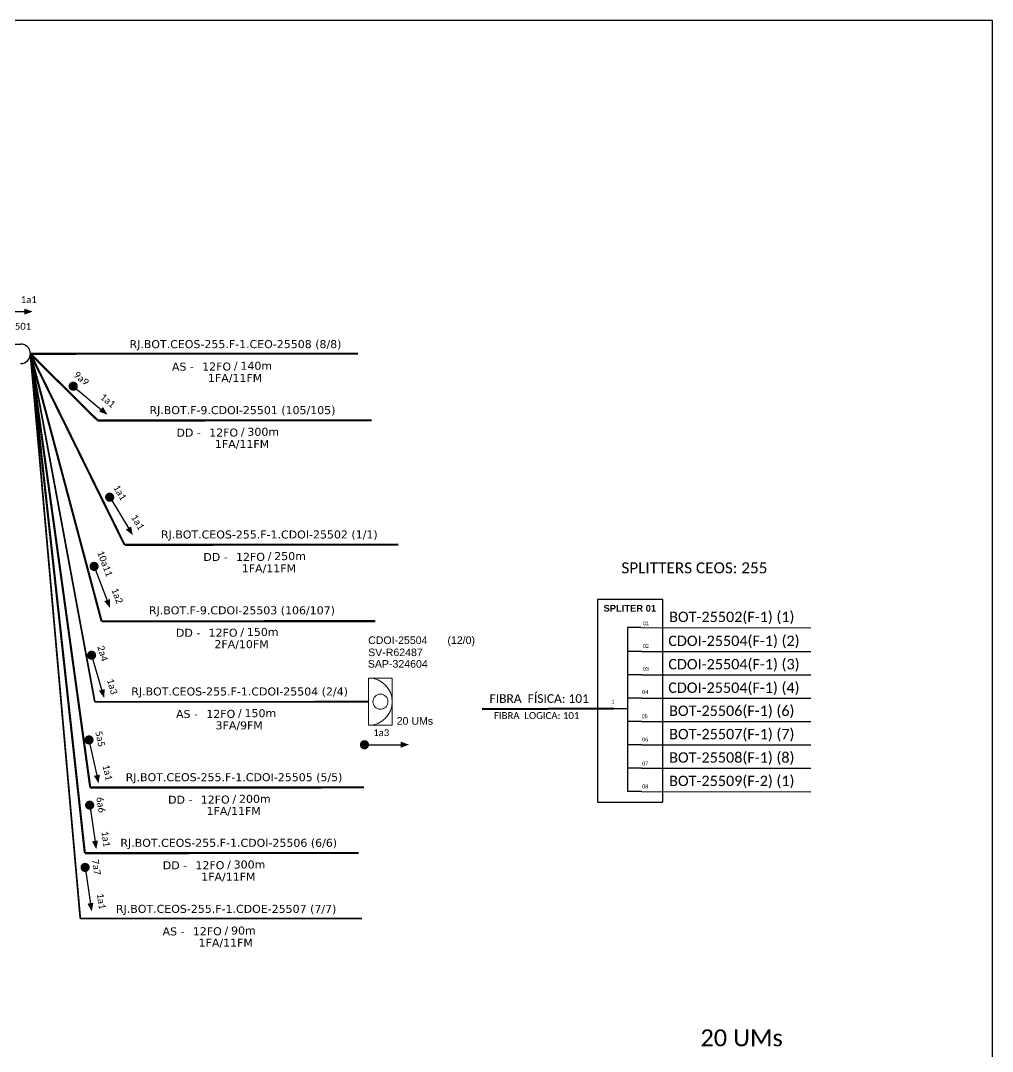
# Model space of a CAD drawing. Extents: x -4 to 837, y 1 to 595.
# Drawn here: x 580.1 to 837.2, y 322.5 to 595.3 of the extents above; entities that cross this region are included whole.
import ezdxf
from ezdxf.enums import TextEntityAlignment as Align

# ---------------------------------------------------------------- set-up
doc = ezdxf.new("R2010")
doc.units = 0
for name, color, linetype, lineweight in [("20.0-LEGENDA DOS CDO'S", 1, 'Continuous', 0), ('20.1-CDO_INTERIOR', 1, 'Continuous', 0), ('40.1-ETIQUETAS', 1, 'Continuous', 20)]:
    doc.layers.add(name, color=color, linetype=linetype, lineweight=lineweight)
for name, color, linetype in [('20.4-CEOS', 1, 'Continuous'), ('CAP a instalar', 1, 'Continuous'), ('SETA', 7, 'Continuous')]:
    doc.layers.add(name, color=color, linetype=linetype)
doc.styles.add('ARIAL', font='arial.ttf')
doc.styles.add('MtXpl_Calibri', font='calibri.ttf')
doc.styles.add('siredit', font='verdana.ttf')
doc.styles.add('WMF-Calibri0', font='calibri.ttf')
doc.linetypes.add('FENCELINE1', pattern='A,0.25,-0.1,[133,ltypeshp.shx,S=0.1,R=0,X=-0.1,Y=0],-0.1,1', length=1.45)

# ---------------------------------------------------------------- blocks, each defined once
blk = doc.blocks.new('ETIQUETA_RS5F')
at = {"layer": '40.1-ETIQUETAS', "color": 0, "style": 'siredit'}
blk.add_text('/', height=1.5, dxfattribs=at).set_placement((1.58, -1.95), align=Align.MIDDLE_RIGHT)
for tag, p in [('ETIQUETA_R_PRIMARIA', (1.21, 4.1)), ('ETIQUETA_R_SECUNDARIA', (1.21, 2.1)), ('F_ATIVAS/F_MORTAS', (1.14, -4.24))]:
    blk.add_attdef(tag, text='', height=1.5, dxfattribs=at).set_placement(p, align=Align.MIDDLE_CENTER)
for tag, p in [('TIPO_CABO', (-6.58, -2.12)), ('CAP_CABO', (0.4, -2.09))]:
    blk.add_attdef(tag, text='', height=1.5, dxfattribs=at).set_placement(p, align=Align.MIDDLE_RIGHT)
blk.add_attdef('METROS', text='', height=1.5, dxfattribs=at).set_placement((2.14, -1.95), align=Align.MIDDLE_LEFT)
for tag, p in [('FUSÃO_1', (0.85, -8.39)), ('FUSÃO_2', (0.85, -10.6)), ('FUSÃO_3', (0.85, -12.93)), ('FUSÃO_4', (0.85, -15.14)), ('FUSÃO_5', (0.85, -17.16))]:
    blk.add_attdef(tag, text='', height=1.5, dxfattribs=at).set_placement(p, align=Align.CENTER)

msp = doc.modelspace()

# ---------------------------------------------------------------- linework, layer by layer
for p, q in [((837.17, 595.26), (-3.83, 595.26)), ((837.17, 1.26), (837.17, 595.26))]:
    msp.add_line(p, q)
at = {"color": 7, "linetype": 'Continuous'}
for p, q in [((740.68, 434.66), (740.68, 391.23)), ((744.2, 434.66), (740.68, 434.66)), ((744.38, 428.37), (740.86, 428.37)), ((744.38, 422.18), (740.86, 422.18)), ((744.38, 415.96), (740.86, 415.96)), ((737.03, 413.23), (740.67, 413.23)), ((744.38, 409.8), (740.86, 409.8)), ((744.38, 403.63), (740.86, 403.63)), ((744.38, 397.44), (740.86, 397.44)), ((744.38, 391.26), (740.86, 391.26))]:
    msp.add_line(p, q, dxfattribs=at)
at = {"color": 10, "linetype": 'Continuous'}
for p, q in [((744.2, 434.66), (789.14, 434.64)), ((744.38, 428.37), (789.14, 428.36)), ((744.38, 422.19), (789.14, 422.18)), ((744.38, 415.97), (789.14, 415.96)), ((744.38, 409.81), (789.14, 409.79)), ((744.38, 403.64), (789.14, 403.63)), ((744.38, 397.45), (789.14, 397.44)), ((744.37, 391.26), (789.14, 391.25))]:
    msp.add_line(p, q, dxfattribs=at)
at = {"color": 1, "linetype": 'Continuous', "lineweight": 60}
msp.add_line((737.03, 413.23), (702.25, 413.12), dxfattribs=at)
at = {"const_width": 1.21}
for points in [[(593.58, 498.91, 1), (594.51, 498.13, 1)], [(603.38, 469.68, 1), (604.01, 468.64, 1)], [(599.35, 451.43, 1), (599.78, 450.3, 1)], [(598.74, 427.93, 1), (599.08, 426.77, 1)], [(598.09, 405.53, 1), (598.35, 404.35, 1)], [(670.48, 403.67, 1), (671.69, 403.67, 1)], [(598.31, 388.28, 1), (598.49, 387.09, 1)], [(597.1, 371.81, 1), (597.28, 370.61, 1)]]:
    msp.add_lwpolyline(points, format="xyb", close=True, dxfattribs=at)
at = {"color": 7}
msp.add_lwpolyline([(732.71, 388.44), (749.99, 388.44), (749.99, 442.1), (732.71, 442.1)], close=True, dxfattribs=at)
at = {"layer": '20.1-CDO_INTERIOR', "color": 1, "lineweight": 18}
msp.add_lwpolyline([(678.43, 408.81), (678.43, 421.31), (672.18, 421.31), (672.18, 408.81)], close=True, dxfattribs=at)
msp.add_circle((675.3, 415.06), 2, dxfattribs=at)
msp.add_arc((672.18, 415.06), 6.25, 270, 90, dxfattribs=at)
at = {"layer": '20.4-CEOS', "color": 5}
msp.add_line((572.91, 509.69), (580.13, 509.69), dxfattribs=at)
msp.add_arc((580.13, 507.11), 2.58, 270, 90, dxfattribs=at)
at = {"layer": 'CAP a instalar', "color": 7, "linetype": 'FENCELINE1', "ltscale": 7}
for points, const_width in [([(582.71, 507.11), (669.34, 507.14)], 0.565), ([(595.92, 357.69), (582.71, 507.11)], 0.467), ([(595.92, 357.69), (670.43, 357.69)], 0.467)]:
    msp.add_lwpolyline(points, dxfattribs=dict(at, const_width=const_width))
at = {"layer": 'CAP a instalar', "color": 8, "ltscale": 7, "const_width": 0.565}
for points in [[(582.71, 507.11), (600.52, 489.46)], [(582.71, 507.11), (607.62, 456.57)], [(582.71, 507.11), (601.55, 436.33)], [(582.71, 507.11), (598.55, 392.35)], [(582.71, 507.11), (597.12, 374.99)], [(600.52, 489.46), (672.95, 489.5)], [(607.62, 456.57), (680.06, 456.6)], [(601.55, 436.33), (674, 436.36)], [(598.55, 392.35), (670.98, 392.38)], [(597.12, 374.99), (669.58, 375.02)]]:
    msp.add_lwpolyline(points, dxfattribs=at)
at = {"layer": 'CAP a instalar', "color": 10, "linetype": 'FENCELINE1', "ltscale": 7, "const_width": 0.467}
for points in [[(582.71, 507.11), (599.76, 415.03)], [(599.76, 415.03), (672.18, 415.06)]]:
    msp.add_lwpolyline(points, dxfattribs=at)
at = {"layer": 'SETA'}
for points in [[(571.55, 518.26), (581.95, 518.26)], [(594.04, 498.52), (602.04, 491.87)], [(603.69, 469.16), (609.08, 460.26)], [(599.56, 450.86), (603.29, 441.15)], [(598.91, 427.35), (601.83, 417.37)], [(598.22, 404.94), (600.46, 394.78)], [(671.09, 403.67), (681.49, 403.67)], [(598.4, 387.68), (599.92, 377.39)]]:
    msp.add_lwpolyline(points, dxfattribs=at)
at = {"layer": 'SETA', "color": 7}
msp.add_lwpolyline([(597.19, 371.21), (598.71, 360.92)], dxfattribs=at)
at = {"layer": 'SETA'}
for points in [[(581.11, 519.08), (583.33, 518.27), (581.11, 517.47)], [(601.92, 493.04), (603.11, 491), (600.89, 491.79)], [(609.35, 461.4), (609.81, 459.09), (607.97, 460.57)], [(603.76, 442.22), (603.8, 439.86), (602.25, 441.64)], [(602.38, 418.4), (602.23, 416.04), (600.84, 417.95)], [(680.65, 404.5), (682.87, 403.69), (680.65, 402.88)], [(601.08, 395.78), (600.77, 393.44), (599.51, 395.43)], [(600.61, 378.34), (600.14, 376.03), (599.02, 378.1)]]:
    msp.add_solid(points, dxfattribs=at)
at = {"layer": 'SETA', "color": 7}
msp.add_solid([(599.4, 361.86), (598.93, 359.55), (597.8, 361.63)], dxfattribs=at)

# ---------------------------------------------------------------- block references
at = {"layer": 'CAP a instalar', "color": 7, "linetype": 'FENCELINE1', "ltscale": 7}
ref = msp.add_blockref('ETIQUETA_RS5F', (635.29, 506.7), dxfattribs=dict(at, xscale=1.411343981848631, yscale=1.411343981848631, zscale=1.411343981848631))
ref.add_attrib('ETIQUETA_R_SECUNDARIA', 'RJ.BOT.CEOS-255.F-1.CEO-25508 (8/8)', dxfattribs={"layer": '40.1-ETIQUETAS', "color": 0, "height": 2.117, "style": 'siredit'}).set_placement((636.96, 509.67), align=Align.MIDDLE_CENTER)
ref.add_attrib('TIPO_CABO', 'AS -', dxfattribs={"layer": '40.1-ETIQUETAS', "color": 0, "height": 2.117, "style": 'siredit'}).set_placement((625.96, 503.71), align=Align.MIDDLE_RIGHT)
ref.add_attrib('CAP_CABO', '12FO', dxfattribs={"layer": '40.1-ETIQUETAS', "color": 0, "height": 2.117, "style": 'siredit'}).set_placement((635.81, 503.74), align=Align.MIDDLE_RIGHT)
ref.add_attrib('METROS', '140m', dxfattribs={"layer": '40.1-ETIQUETAS', "color": 0, "height": 2.117, "style": 'siredit'}).set_placement((638.27, 503.94), align=Align.MIDDLE_LEFT)
ref.add_attrib('F_ATIVAS/F_MORTAS', '1FA/11FM', dxfattribs={"layer": '40.1-ETIQUETAS', "color": 0, "height": 2.117, "style": 'siredit'}).set_placement((636.86, 500.71), align=Align.MIDDLE_CENTER)
at = {"layer": 'CAP a instalar', "color": 8, "linetype": 'FENCELINE1', "ltscale": 7}
ref = msp.add_blockref('ETIQUETA_RS5F', (637.14, 489.23), dxfattribs=dict(at, xscale=1.411343981848631, yscale=1.411343981848631, zscale=1.411343981848631))
ref.add_attrib('ETIQUETA_R_SECUNDARIA', 'RJ.BOT.F-9.CDOI-25501 (105/105)', dxfattribs={"layer": '40.1-ETIQUETAS', "color": 0, "height": 2.117, "style": 'siredit'}).set_placement((638.81, 492.2), align=Align.MIDDLE_CENTER)
ref.add_attrib('TIPO_CABO', 'DD -', dxfattribs={"layer": '40.1-ETIQUETAS', "color": 0, "height": 2.117, "style": 'siredit'}).set_placement((627.8, 486.24), align=Align.MIDDLE_RIGHT)
ref.add_attrib('CAP_CABO', '12FO', dxfattribs={"layer": '40.1-ETIQUETAS', "color": 0, "height": 2.117, "style": 'siredit'}).set_placement((637.66, 486.27), align=Align.MIDDLE_RIGHT)
ref.add_attrib('METROS', '300m', dxfattribs={"layer": '40.1-ETIQUETAS', "color": 0, "height": 2.117, "style": 'siredit'}).set_placement((640.12, 486.47), align=Align.MIDDLE_LEFT)
ref.add_attrib('F_ATIVAS/F_MORTAS', '1FA/11FM', dxfattribs={"layer": '40.1-ETIQUETAS', "color": 0, "height": 2.117, "style": 'siredit'}).set_placement((638.71, 483.24), align=Align.MIDDLE_CENTER)
ref = msp.add_blockref('ETIQUETA_RS5F', (644.24, 456.33), dxfattribs=dict(at, xscale=1.411343981848631, yscale=1.411343981848631, zscale=1.411343981848631))
ref.add_attrib('ETIQUETA_R_SECUNDARIA', 'RJ.BOT.CEOS-255.F-1.CDOI-25502 (1/1)', dxfattribs={"layer": '40.1-ETIQUETAS', "color": 0, "height": 2.117, "style": 'siredit'}).set_placement((645.91, 459.3), align=Align.MIDDLE_CENTER)
ref.add_attrib('TIPO_CABO', 'DD -', dxfattribs={"layer": '40.1-ETIQUETAS', "color": 0, "height": 2.117, "style": 'siredit'}).set_placement((634.91, 453.35), align=Align.MIDDLE_RIGHT)
ref.add_attrib('CAP_CABO', '12FO', dxfattribs={"layer": '40.1-ETIQUETAS', "color": 0, "height": 2.117, "style": 'siredit'}).set_placement((644.76, 453.38), align=Align.MIDDLE_RIGHT)
ref.add_attrib('METROS', '250m', dxfattribs={"layer": '40.1-ETIQUETAS', "color": 0, "height": 2.117, "style": 'siredit'}).set_placement((647.22, 453.58), align=Align.MIDDLE_LEFT)
ref.add_attrib('F_ATIVAS/F_MORTAS', '1FA/11FM', dxfattribs={"layer": '40.1-ETIQUETAS', "color": 0, "height": 2.117, "style": 'siredit'}).set_placement((645.81, 450.34), align=Align.MIDDLE_CENTER)
ref = msp.add_blockref('ETIQUETA_RS5F', (637, 436.27), dxfattribs=dict(at, xscale=1.411343981848631, yscale=1.411343981848631, zscale=1.411343981848631))
ref.add_attrib('ETIQUETA_R_SECUNDARIA', 'RJ.BOT.F-9.CDOI-25503 (106/107)', dxfattribs={"layer": '40.1-ETIQUETAS', "color": 0, "height": 2.117, "style": 'siredit'}).set_placement((638.67, 439.24), align=Align.MIDDLE_CENTER)
ref.add_attrib('TIPO_CABO', 'DD -', dxfattribs={"layer": '40.1-ETIQUETAS', "color": 0, "height": 2.117, "style": 'siredit'}).set_placement((627.66, 433.29), align=Align.MIDDLE_RIGHT)
ref.add_attrib('CAP_CABO', '12FO', dxfattribs={"layer": '40.1-ETIQUETAS', "color": 0, "height": 2.117, "style": 'siredit'}).set_placement((637.51, 433.32), align=Align.MIDDLE_RIGHT)
ref.add_attrib('METROS', '150m', dxfattribs={"layer": '40.1-ETIQUETAS', "color": 0, "height": 2.117, "style": 'siredit'}).set_placement((639.98, 433.52), align=Align.MIDDLE_LEFT)
ref.add_attrib('F_ATIVAS/F_MORTAS', '2FA/10FM', dxfattribs={"layer": '40.1-ETIQUETAS', "color": 0, "height": 2.117, "style": 'siredit'}).set_placement((638.57, 430.28), align=Align.MIDDLE_CENTER)
at = {"layer": 'CAP a instalar', "color": 1, "linetype": 'FENCELINE1', "ltscale": 7}
ref = msp.add_blockref('ETIQUETA_RS5F', (636.38, 414.79), dxfattribs=dict(at, xscale=1.411343981848631, yscale=1.411343981848631, zscale=1.411343981848631))
ref.add_attrib('ETIQUETA_R_SECUNDARIA', 'RJ.BOT.CEOS-255.F-1.CDOI-25504 (2/4)', dxfattribs={"layer": '40.1-ETIQUETAS', "color": 0, "height": 2.117, "style": 'siredit'}).set_placement((638.05, 417.76), align=Align.MIDDLE_CENTER)
ref.add_attrib('TIPO_CABO', 'AS -', dxfattribs={"layer": '40.1-ETIQUETAS', "color": 0, "height": 2.117, "style": 'siredit'}).set_placement((627.05, 411.81), align=Align.MIDDLE_RIGHT)
ref.add_attrib('CAP_CABO', '12FO', dxfattribs={"layer": '40.1-ETIQUETAS', "color": 0, "height": 2.117, "style": 'siredit'}).set_placement((636.9, 411.84), align=Align.MIDDLE_RIGHT)
ref.add_attrib('METROS', '150m', dxfattribs={"layer": '40.1-ETIQUETAS', "color": 0, "height": 2.117, "style": 'siredit'}).set_placement((639.36, 412.03), align=Align.MIDDLE_LEFT)
ref.add_attrib('F_ATIVAS/F_MORTAS', '3FA/9FM', dxfattribs={"layer": '40.1-ETIQUETAS', "color": 0, "height": 2.117, "style": 'siredit'}).set_placement((637.95, 408.8), align=Align.MIDDLE_CENTER)
at = {"layer": 'CAP a instalar', "color": 8, "linetype": 'FENCELINE1', "ltscale": 7}
ref = msp.add_blockref('ETIQUETA_RS5F', (634.92, 392.11), dxfattribs=dict(at, xscale=1.411343981848631, yscale=1.411343981848631, zscale=1.411343981848631))
ref.add_attrib('ETIQUETA_R_SECUNDARIA', 'RJ.BOT.CEOS-255.F-1.CDOI-25505 (5/5)', dxfattribs={"layer": '40.1-ETIQUETAS', "color": 0, "height": 2.117, "style": 'siredit'}).set_placement((636.59, 395.08), align=Align.MIDDLE_CENTER)
ref.add_attrib('TIPO_CABO', 'DD -', dxfattribs={"layer": '40.1-ETIQUETAS', "color": 0, "height": 2.117, "style": 'siredit'}).set_placement((625.58, 389.13), align=Align.MIDDLE_RIGHT)
ref.add_attrib('CAP_CABO', '12FO', dxfattribs={"layer": '40.1-ETIQUETAS', "color": 0, "height": 2.117, "style": 'siredit'}).set_placement((635.43, 389.16), align=Align.MIDDLE_RIGHT)
ref.add_attrib('METROS', '200m', dxfattribs={"layer": '40.1-ETIQUETAS', "color": 0, "height": 2.117, "style": 'siredit'}).set_placement((637.9, 389.36), align=Align.MIDDLE_LEFT)
ref.add_attrib('F_ATIVAS/F_MORTAS', '1FA/11FM', dxfattribs={"layer": '40.1-ETIQUETAS', "color": 0, "height": 2.117, "style": 'siredit'}).set_placement((636.49, 386.12), align=Align.MIDDLE_CENTER)
ref = msp.add_blockref('ETIQUETA_RS5F', (633.51, 374.75), dxfattribs=dict(at, xscale=1.411343981848631, yscale=1.411343981848631, zscale=1.411343981848631))
ref.add_attrib('ETIQUETA_R_SECUNDARIA', 'RJ.BOT.CEOS-255.F-1.CDOI-25506 (6/6)', dxfattribs={"layer": '40.1-ETIQUETAS', "color": 0, "height": 2.117, "style": 'siredit'}).set_placement((635.18, 377.72), align=Align.MIDDLE_CENTER)
ref.add_attrib('TIPO_CABO', 'DD -', dxfattribs={"layer": '40.1-ETIQUETAS', "color": 0, "height": 2.117, "style": 'siredit'}).set_placement((624.17, 371.77), align=Align.MIDDLE_RIGHT)
ref.add_attrib('CAP_CABO', '12FO', dxfattribs={"layer": '40.1-ETIQUETAS', "color": 0, "height": 2.117, "style": 'siredit'}).set_placement((634.03, 371.8), align=Align.MIDDLE_RIGHT)
ref.add_attrib('METROS', '300m', dxfattribs={"layer": '40.1-ETIQUETAS', "color": 0, "height": 2.117, "style": 'siredit'}).set_placement((636.49, 371.99), align=Align.MIDDLE_LEFT)
ref.add_attrib('F_ATIVAS/F_MORTAS', '1FA/11FM', dxfattribs={"layer": '40.1-ETIQUETAS', "color": 0, "height": 2.117, "style": 'siredit'}).set_placement((635.08, 368.76), align=Align.MIDDLE_CENTER)
at = {"layer": 'CAP a instalar', "color": 7, "linetype": 'FENCELINE1', "ltscale": 7}
ref = msp.add_blockref('ETIQUETA_RS5F', (632.82, 357.28), dxfattribs=dict(at, xscale=1.411343981848631, yscale=1.411343981848631, zscale=1.411343981848631))
ref.add_attrib('ETIQUETA_R_SECUNDARIA', 'RJ.BOT.CEOS-255.F-1.CDOE-25507 (7/7)', dxfattribs={"layer": '40.1-ETIQUETAS', "color": 0, "height": 2.117, "style": 'siredit'}).set_placement((634.49, 360.25), align=Align.MIDDLE_CENTER)
ref.add_attrib('TIPO_CABO', 'AS -', dxfattribs={"layer": '40.1-ETIQUETAS', "color": 0, "height": 2.117, "style": 'siredit'}).set_placement((623.48, 354.29), align=Align.MIDDLE_RIGHT)
ref.add_attrib('CAP_CABO', '12FO', dxfattribs={"layer": '40.1-ETIQUETAS', "color": 0, "height": 2.117, "style": 'siredit'}).set_placement((633.33, 354.32), align=Align.MIDDLE_RIGHT)
ref.add_attrib('METROS', '90m', dxfattribs={"layer": '40.1-ETIQUETAS', "color": 0, "height": 2.117, "style": 'siredit'}).set_placement((635.8, 354.52), align=Align.MIDDLE_LEFT)
ref.add_attrib('F_ATIVAS/F_MORTAS', '1FA/11FM', dxfattribs={"layer": '40.1-ETIQUETAS', "color": 0, "height": 2.117, "style": 'siredit'}).set_placement((634.39, 351.29), align=Align.MIDDLE_CENTER)

# ---------------------------------------------------------------- texts
at = {"color": 1, "linetype": 'FENCELINE1', "style": 'MtXpl_Calibri'}
for s, p in [('CDOI-25504(F-1) (2)', (751.45, 429.79)), ('CDOI-25504(F-1) (3)', (751.45, 423.61)), ('CDOI-25504(F-1) (4)', (751.44, 417.39))]:
    msp.add_text(s, height=2.7432, dxfattribs=at).set_placement(p)
at = {"color": 7, "style": 'WMF-Calibri0'}
msp.add_text('20 UMs', height=4.468, dxfattribs=at).set_placement((759.95, 323.89))
at = {"attachment_point": 5}
for s, insert, char_height, width in [('{\\fCalibri|b0|i0|c0|p34;\\C7;1a1}', (582.29, 521.44), 1.815, 30.6841), ('{\\fCalibri|b0|i0|c0|p34;\\C7;SPLITTERS CEOS: 255}', (758.35, 450.45), 2.9165, 44.4448), ('{\\fArial|b1|i0|c0|p34;\\H1x;\\C10;SPLITER 01}', (741.27, 439.77), 1.7753, 17.28), ('\\pt9;{\\fCalibri|b0|i0|c0|p34;\\C7;BOT-25502(F-1) (1)}', (768.24, 437.21), 2.7432, 40.9104), ('\\C7;\\fArial|b0|i0|;\\H1.0273588255048;01 ', (745.54, 435.8), 1.7753, 3.5602), ('\\C7;\\fArial|b0|i0|;\\H1.0273588255048;02 ', (745.49, 429.8), 1.7753, 3.7582), ('\\C7;\\fArial|b0|i0|;\\H1.0273588255048;03 ', (745.49, 423.75), 1.7753, 3.456), ('{\\fCalibri|b0|i0|c0|p34;\\C7;FIBRA  FÍSICA: 101}', (717.32, 415.88), 2.2859, 34.56), ('\\C7;\\fArial|b0|i0|;\\H1.0273588255048;04 ', (745.34, 417.6), 1.7753, 3.7582), ('\\C7;\\fArial|b0|i0|;\\H1.0273588255048;1', (736.86, 415.05), 1.7753, 1.7584), ('{\\fCalibri|b0|i0|c0|p34;\\C7;FIBRA  LOGICA: 101}', (716.62, 411.38), 1.8289, 34.56), ('\\pt9;{\\fCalibri|b0|i0|c0|p34;\\C7;BOT-25506(F-1) (6)}', (768.24, 412.36), 2.7432, 40.9104), ('\\C7;\\fArial|b0|i0|;\\H1.0273588255048;05 ', (745.21, 411.19), 1.7753, 4.6222), ('{\\fCalibri|b0|i0|c0|p34;\\C7;1a3}', (675.51, 406.85), 1.815, 30.6841), ('\\pt9;{\\fCalibri|b0|i0|c0|p34;\\C7;BOT-25507(F-1) (7)}', (768.24, 406.19), 2.7432, 40.9104), ('\\C7;\\fArial|b0|i0|;\\H1.0273588255048;06 ', (745.34, 405.05), 1.7753, 3.7582), ('\\pt9;{\\fCalibri|b0|i0|c0|p34;\\C7;BOT-25508(F-1) (8)}', (768.24, 400), 2.7432, 40.9104), ('\\C7;\\fArial|b0|i0|;\\H1.0273588255048;07 ', (745.34, 398.69), 1.7753, 3.7582), ('\\pt9;{\\fCalibri|b0|i0|c0|p34;\\C7;BOT-25509(F-2) (1)}', (768.24, 393.81), 2.7432, 40.9104), ('\\C7;\\fArial|b0|i0|;\\H1.0273588255048;08 ', (745.34, 392.64), 1.7753, 3.7582)]:
    msp.add_mtext(s, dxfattribs=dict(at, insert=insert, char_height=char_height, width=width))
at = {"color": 5, "insert": (576.52, 514.37), "char_height": 1.815, "width": 30.6841, "attachment_point": 5}
msp.add_mtext('{\\fCalibri|b0|i0|c0|p34;\\C7;CEO-25501}', dxfattribs=at)
at = {"char_height": 1.815, "width": 30.6841, "attachment_point": 5}
for s, insert, rotation in [('{\\fCalibri|b0|i0|c0|p34;\\C7;9a9}', (596.2, 500.57), 320.2433), ('{\\fCalibri|b0|i0|c0|p34;\\C7;1a1}', (603.2, 494.72), 320.2433), ('{\\fCalibri|b0|i0|c0|p34;\\C7;1a1}', (606.4, 470.39), 301.1848), ('{\\fCalibri|b0|i0|c0|p34;\\C7;1a1}', (611.11, 462.57), 301.1848), ('{\\fCalibri|b0|i0|c0|p34;\\C7;10a11}', (602.44, 451.6), 290.9637), ('{\\fCalibri|b0|i0|c0|p34;\\C7;1a2}', (605.69, 443.06), 290.9637), ('{\\fCalibri|b0|i0|c0|p34;\\C7;2a4}', (601.84, 427.85), 286.2967), ('{\\fCalibri|b0|i0|c0|p34;\\C7;1a3}', (604.38, 419.08), 286.2967), ('{\\fCalibri|b0|i0|c0|p34;\\C7;5a5}', (601.18, 405.24), 282.3998), ('{\\fCalibri|b0|i0|c0|p34;\\C7;1a1}', (603.12, 396.32), 282.3998), ('{\\fCalibri|b0|i0|c0|p34;\\C7;6a6}', (601.37, 387.78), 278.4077), ('{\\fCalibri|b0|i0|c0|p34;\\C7;1a1}', (602.69, 378.74), 278.4077), ('{\\fCalibri|b0|i0|c0|p34;\\C7;7a7}', (600.16, 371.3), 278.4077)]:
    msp.add_mtext(s, dxfattribs=dict(at, insert=insert, rotation=rotation))
at = {"color": 7, "insert": (601.47, 362.26), "char_height": 1.815, "width": 30.6841, "attachment_point": 5, "rotation": 278.4077}
msp.add_mtext('{\\fCalibri|b0|i0|c0|p34;\\C7;1a1}', dxfattribs=at)
at = {"layer": "20.0-LEGENDA DOS CDO'S", "color": 1, "style": 'ARIAL'}
for s, p in [('CDOI-25504', (672.06, 430.33)), ('SV-R62487', (672.06, 427.12)), ('SAP-324604', (671.98, 424.07)), ('20 UMs', (679.61, 408.97))]:
    msp.add_text(s, height=2, dxfattribs=at).set_placement(p)
msp.add_text('     (12/0)', height=2.0005, dxfattribs=at).set_placement((694.74, 430.33), align=Align.CENTER)

doc.saveas('drawing.dxf')
